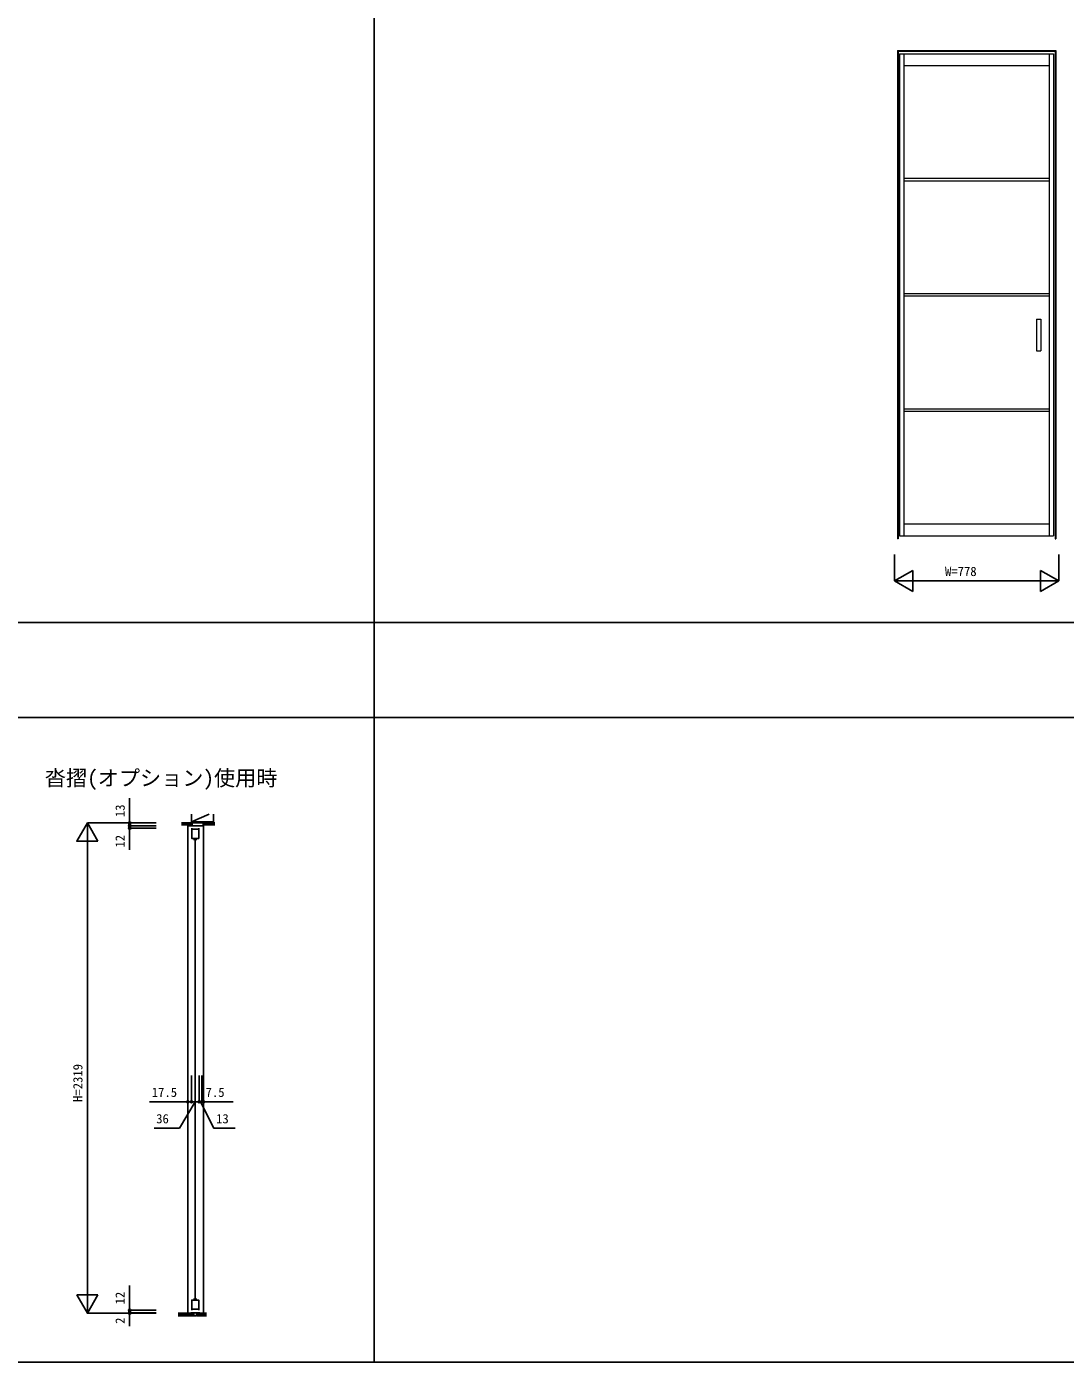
# Model space of a CAD drawing. Units: millimetres, scale not verified. Extents: x -14341 to 14340, y -10000 to 10000.
# Drawn here: x -4584 to 328, y -10000 to -3682 of the extents above; entities that cross this region are included whole.
import ezdxf
from ezdxf.enums import TextEntityAlignment as Align

# ---------------------------------------------------------------- set-up
doc = ezdxf.new("R2010")
doc.units = ezdxf.units.MM
doc.header["$LTSCALE"] = 50
for name, color, linetype in [('0-0_0', 7, 'Continuous'), ('0-3_YKK_C1', 4, 'Continuous'), ('0-4_YKK_F1', 7, 'Continuous'), ('0-5_YKK_N1', 2, 'Continuous'), ('0-6_YKK_Z1', 7, 'Continuous')]:
    doc.layers.add(name, color=color, linetype=linetype)
doc.layers.add('0-1_YKK_A1', color=4, linetype='Continuous', lineweight=18)
doc.styles.add('ＭＳ ゴシック', font='')
doc.styles.get('ＭＳ ゴシック').set_extended_font_data('MS Gothic')

msp = doc.modelspace()

# ---------------------------------------------------------------- linework, layer by layer
at = {"layer": '0-1_YKK_A1'}
for p, q in [((-464.9, -3795.45), (283.1, -3795.45)), ((-464.9, -3795.45), (-464.9, -6103.95)), ((-462.4, -3795.45), (-462.4, -6103.95)), ((-462.4, -3797.95), (280.6, -3797.95)), ((-455.4, -3809.95), (272.6, -3809.95)), ((-455.4, -3809.95), (-455.4, -6089.95)), ((-435.4, -3809.95), (-435.4, -6089.95)), ((252.6, -3809.95), (252.6, -6089.95)), ((272.6, -3809.95), (272.6, -6089.95)), ((280.6, -3795.45), (280.6, -6103.95)), ((283.1, -3795.45), (283.1, -6103.95)), ((-435.4, -3865.95), (252.6, -3865.95)), ((-435.4, -4398.87), (252.6, -4398.87)), ((-435.4, -4410.87), (252.6, -4410.87)), ((-435.4, -4943.95), (252.6, -4943.95)), ((-435.4, -4955.95), (252.6, -4955.95)), ((192, -5064.95), (192, -5214.95)), ((192, -5064.95), (213, -5064.95)), ((213, -5064.95), (213, -5214.95)), ((192, -5214.95), (213, -5214.95)), ((-435.4, -5489.02), (252.6, -5489.02)), ((-435.4, -5501.02), (252.6, -5501.02)), ((-435.4, -6033.95), (252.6, -6033.95)), ((-462.4, -6103.95), (-464.9, -6103.95)), ((-455.4, -6089.95), (272.6, -6089.95)), ((280.6, -6103.95), (283.1, -6103.95))]:
    msp.add_line(p, q, dxfattribs=at)
at = {"layer": '0-3_YKK_C1'}
for p, q in [((-3822.03, -7459.2), (-3822.03, -7461.7)), ((-3822.03, -7461.7), (-3822.03, -9767.7)), ((-3803.03, -7478.3), (-3770.03, -7478.3)), ((-3791.18, -7529.7), (-3791.18, -7521.7)), ((-3786.53, -7523.7), (-3786.53, -9703.7)), ((-3781.88, -7529.7), (-3781.88, -7521.7)), ((-3791.18, -9697.7), (-3791.18, -9705.7)), ((-3781.88, -9697.7), (-3781.88, -9705.7)), ((-3803.03, -9749.1), (-3770.03, -9749.1))]:
    msp.add_line(p, q, dxfattribs=at)
for points in [[(-3749.53, -7448.7), (-3749.53, -7461.7), (-3822.03, -7461.7)], [(-3749.53, -7448.7), (-3802.03, -7448.7), (-3802.03, -7461.7)], [(-3749.53, -7448.7), (-3748.03, -7448.7), (-3748.03, -9767.7)], [(-3803.03, -7473.7), (-3803.03, -7521.7), (-3770.03, -7521.7), (-3770.03, -7473.7)], [(-3803.03, -9753.7), (-3803.03, -9705.7), (-3770.03, -9705.7), (-3770.03, -9753.7)], [(-3806.52, -9767.7), (-3806.53, -9765.7), (-3766.53, -9765.7), (-3766.52, -9767.7)], [(-3792.82, -9765.7), (-3792.82, -9779.7), (-3780.22, -9779.7), (-3780.22, -9765.7)]]:
    msp.add_lwpolyline(points, dxfattribs=at)
at = {"layer": '0-4_YKK_F1'}
for p, q in [((-2940.9, -9999.7), (-2940.9, 9500.3)), ((-14340.9, -6499.7), (14159.1, -6499.7)), ((-14340.9, -6949.7), (14159.1, -6949.7)), ((-14340.9, -9999.7), (14340.12, -9999.7))]:
    msp.add_line(p, q, dxfattribs=at)
at = {"layer": '0-5_YKK_N1'}
for p, q in [((-479.9, -6178.95), (-479.9, -6303.95)), ((298.1, -6178.95), (298.1, -6303.95)), ((-393.3, -6253.95), (-479.9, -6303.95)), ((-393.3, -6253.95), (-393.3, -6353.95)), ((211.5, -6253.95), (211.5, -6353.95)), ((211.5, -6253.95), (298.1, -6303.95)), ((-479.9, -6303.95), (-393.3, -6353.95)), ((-479.9, -6303.95), (298.1, -6303.95)), ((298.1, -6303.95), (211.5, -6353.95)), ((-4097.03, -7448.7), (-4097.03, -7330.97)), ((-4247.03, -7535.3), (-4297.03, -7448.7)), ((-3972.03, -7448.7), (-4297.03, -7448.7)), ((-4297.03, -9767.7), (-4297.03, -7448.7)), ((-3972.03, -7448.7), (-4097.03, -7448.7)), ((-4097.03, -7461.7), (-4097.03, -7448.7)), ((-4097.03, -7461.7), (-4097.03, -7461.52)), ((-3972.03, -7461.7), (-4097.03, -7461.7)), ((-4097.03, -7461.7), (-4097.03, -7473.7)), ((-3972.03, -7473.7), (-4097.03, -7473.7)), ((-4097.03, -7473.7), (-4097.03, -7575.06)), ((-3822.03, -8642.7), (-3822.03, -8767.7)), ((-3804.53, -8642.7), (-3804.53, -8767.7)), ((-3804.53, -8642.7), (-3804.53, -8767.7)), ((-3768.53, -8642.7), (-3768.53, -8767.7)), ((-3768.53, -8642.7), (-3768.53, -8767.7)), ((-3755.53, -8642.7), (-3755.53, -8767.7)), ((-3748.03, -8642.7), (-3748.03, -8767.7)), ((-3822.03, -8767.7), (-4002.39, -8767.7)), ((-3804.53, -8767.7), (-3822.03, -8767.7)), ((-3768.53, -8767.7), (-3804.53, -8767.7)), ((-3804.53, -8767.7), (-3804.35, -8767.7)), ((-3768.53, -8767.7), (-3768.71, -8767.7)), ((-3755.53, -8767.7), (-3768.53, -8767.7)), ((-3755.53, -8767.7), (-3768.53, -8767.7)), ((-3755.53, -8767.7), (-3748.03, -8767.7)), ((-3755.53, -8767.7), (-3755.35, -8767.7)), ((-3748.03, -8767.7), (-3607.67, -8767.7)), ((-4097.03, -9753.7), (-4097.03, -9635.97)), ((-4247.03, -9681.1), (-4347.03, -9681.1)), ((-3972.03, -9767.7), (-4297.03, -9767.7)), ((-3972.03, -9753.7), (-4097.03, -9753.7)), ((-4097.03, -9765.7), (-4097.03, -9753.7)), ((-4097.03, -9765.7), (-4097.03, -9765.52)), ((-3972.03, -9765.7), (-4097.03, -9765.7)), ((-4097.03, -9765.7), (-4097.03, -9767.7)), ((-3972.03, -9767.7), (-4097.03, -9767.7)), ((-4097.03, -9767.7), (-4097.03, -9828.06))]:
    msp.add_line(p, q, dxfattribs=at)
for points in [[(-4247.03, -7535.3), (-4347.03, -7535.3), (-4297.03, -7448.7)], [(-3972.03, -7461.7), (-4097.03, -7461.7), (-4097.03, -7461.88)], [(-3755.53, -8642.7), (-3755.53, -8767.7), (-3755.71, -8767.7)], [(-3786.53, -8767.7), (-3861.41, -8892.7), (-3981.41, -8892.7)], [(-3762.03, -8767.7), (-3698.18, -8892.7), (-3598.18, -8892.7)], [(-4247.03, -9681.1), (-4297.03, -9767.7), (-4347.03, -9681.1)], [(-3972.03, -9765.7), (-4097.03, -9765.7), (-4097.03, -9765.88)]]:
    msp.add_lwpolyline(points, dxfattribs=at)
for centre in [(-4097.03, -7448.7), (-4097.03, -7461.7), (-4097.03, -7473.7), (-3822.03, -8767.7), (-3804.53, -8767.7), (-3768.53, -8767.7), (-3755.53, -8767.7), (-3748.03, -8767.7), (-4097.03, -9753.7), (-4097.03, -9765.7), (-4097.03, -9767.7)]:
    msp.add_circle(centre, 5, dxfattribs=at)
at = {"layer": '0-6_YKK_Z1'}
for p, q in [((-3851.65, -7448.2), (-3805.03, -7448.2)), ((-3851.65, -7450.2), (-3805.03, -7450.2)), ((-3805.03, -7442.7), (-3721.21, -7406.78)), ((-3805.03, -7448.7), (-3748.53, -7442.7)), ((-3801.73, -7448.7), (-3748.03, -7448.7)), ((-3748.03, -7448.7), (-3748.03, -7442.7)), ((-3748.03, -7448.2), (-3700.03, -7442.7)), ((-3748.03, -7458.2), (-3748.03, -7445.7)), ((-3700.03, -7448.2), (-3748.03, -7448.2)), ((-3694.04, -7448.2), (-3748.03, -7448.2)), ((-3694.04, -7450.2), (-3748.03, -7450.2)), ((-3700.03, -7448.2), (-3700.03, -7407.28)), ((-3851.15, -7455.7), (-3805.03, -7455.7)), ((-3694.04, -7455.7), (-3748.03, -7455.7)), ((-3694.04, -7457.7), (-3748.03, -7457.7)), ((-3868.03, -9767.7), (-3795.52, -9767.7)), ((-3868.03, -9770.1), (-3795.52, -9770.1)), ((-3868.03, -9772.5), (-3795.52, -9772.5)), ((-3868.03, -9774.9), (-3795.52, -9774.9)), ((-3868.03, -9777.3), (-3795.52, -9777.3)), ((-3795.52, -9779.7), (-3868.03, -9779.7)), ((-3795.52, -9767.7), (-3795.52, -9779.7)), ((-3777.53, -9767.7), (-3733.16, -9767.7)), ((-3777.53, -9767.7), (-3777.53, -9779.7)), ((-3777.53, -9770.1), (-3733.16, -9770.1)), ((-3777.53, -9772.5), (-3733.16, -9772.5)), ((-3777.53, -9774.9), (-3733.16, -9774.9)), ((-3777.53, -9777.3), (-3733.16, -9777.3)), ((-3733.16, -9779.7), (-3777.53, -9779.7))]:
    msp.add_line(p, q, dxfattribs=at)
for points in [[(-3851.65, -7457.7), (-3805.03, -7457.7), (-3805.03, -7445.7)], [(-3805.03, -7406.78), (-3805.03, -7442.7), (-3699.9, -7442.7)], [(-3748.53, -7442.7), (-3805.03, -7442.7), (-3805.03, -7448.7), (-3748.53, -7448.7)]]:
    msp.add_lwpolyline(points, dxfattribs=at)

# ---------------------------------------------------------------- texts
at = {"layer": '0-0_0', "style": 'ＭＳ ゴシック'}
msp.add_text('沓摺(オプション)使用時', height=73.31, dxfattribs=at).set_placement((-4497.9, -7294.7), align=Align.BOTTOM_LEFT)
at = {"layer": '0-5_YKK_N1', "style": 'ＭＳ ゴシック'}
for s, p in [('W=778', (-240.9, -6293.95)), ('17.5', (-3992.39, -8757.7)), ('7.5', (-3737.67, -8757.7)), ('36', (-3971.41, -8882.7)), ('13', (-3688.18, -8882.7))]:
    msp.add_text(s, height=43.99, dxfattribs=at).set_placement(p, align=Align.BOTTOM_LEFT)
for s, p in [('13', (-4107.03, -7420.97)), ('12', (-4107.03, -7565.06)), ('H=2319', (-4307.03, -8768.2)), ('12', (-4107.03, -9725.97)), ('2', (-4107.03, -9818.06))]:
    msp.add_text(s, height=43.99, rotation=90, dxfattribs=at).set_placement(p, align=Align.BOTTOM_LEFT)

doc.saveas('drawing.dxf')
